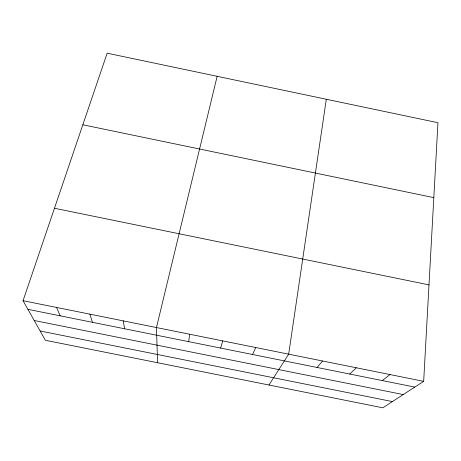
<?xml version="1.0" encoding="UTF-8"?>
<svg xmlns="http://www.w3.org/2000/svg" width="461" height="461" viewBox="0 0 461 461"><rect width="100%" height="100%" fill="white"/><g stroke="black" fill="none" stroke-linecap="round" stroke-linejoin="round"><path stroke-width="0.69" d="M423.671 381.339L437.95 122.718L107.165 53.194L23.05 300.699L45.362 340.27L382.832 407.806L423.671 381.339L23.05 300.699M188.722 341.664L189.621 334.231M326.307 99.253L288.672 354.169L268.953 385.016M217.143 76.313L156.452 327.552L157.581 362.726M220.675 348.09L222.709 340.886M252.553 354.497L255.728 347.536M317.076 367.469L322.539 360.986M349.715 374.032L356.324 367.786M382.278 380.579L390.035 374.568M27.919 309.337L414.767 387.107M34.218 320.51L403.248 394.576M40.124 330.981L392.438 401.583M54.467 208.251L428.995 284.881M82.836 124.775L433.813 197.636M56.513 307.435L60.218 315.831M89.901 314.154L92.448 322.308M123.214 320.862L124.608 328.774"/></g></svg>
